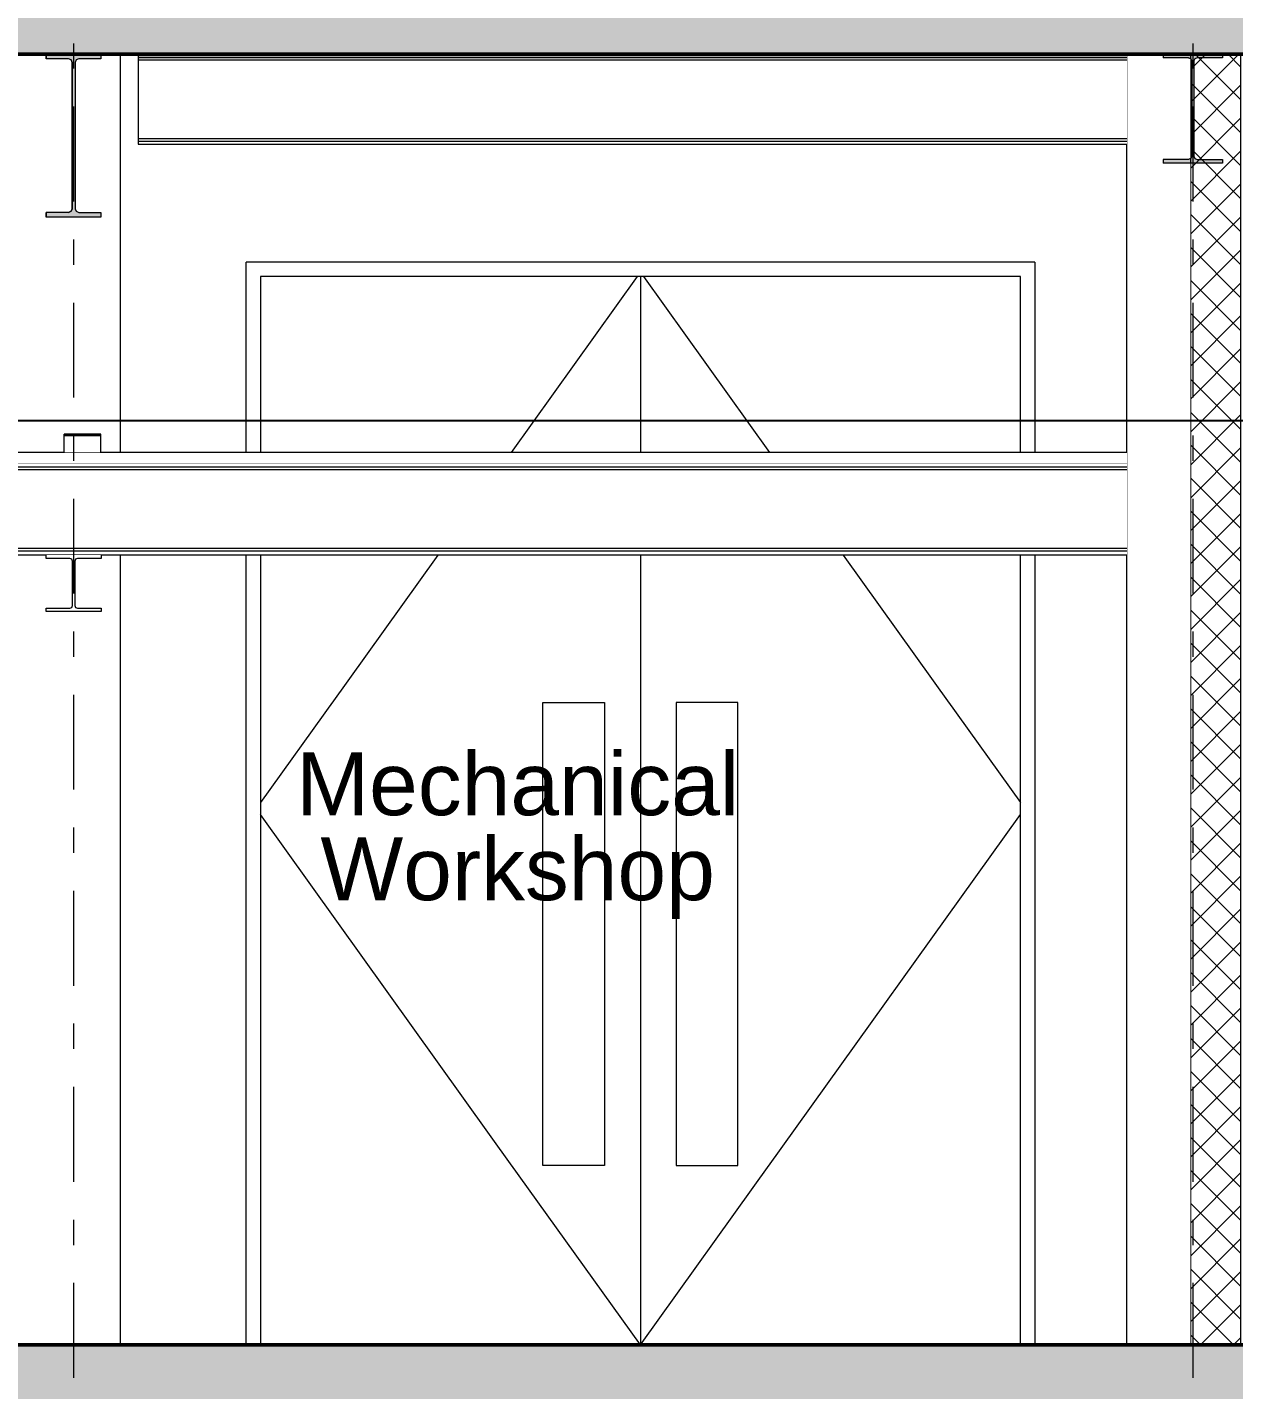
# Model space of a CAD drawing. Header units: millimetres. Extents: x -48147 to 1414029, y -496296 to 18123.
# Drawn here: x 1399482 to 1402847, y -490962 to -487162 of the extents above; entities that cross this region are included whole.
import ezdxf
from ezdxf.enums import TextEntityAlignment as Align

# ---------------------------------------------------------------- set-up
doc = ezdxf.new("R2010")
doc.units = ezdxf.units.MM
doc.header["$MEASUREMENT"] = 0
for name, pattern in [('Dashed', [2822.222233, 1411.111116, -1411.111116]), ('Double Dashed', [546.805537, 264.583325, -105.833328, 70.555556, -105.833328]), ('Wipeout_Contour', [1000, 0, -1000])]:
    doc.linetypes.add(name, pattern=pattern)
for name, color, linetype, lineweight, true_color in [('0_Pen_No__105', 7, 'Continuous', 15, 0xa6a6a6), ('A-230-M_FLOOR.IFC Import_Pen_No__109', 7, 'Continuous', 15, 0xa6a6a6), ('A-230-M_FLOOR.IFC Import_Pen_No__29', 7, 'Continuous', 50, 0x2a2a2a), ('New_A-15-MG_Structural_Grid_Phase_2_Pen_No__222', 7, 'Continuous', 13, 0x65af33), ('New_A-25-M_Wall_Int_Pen_No__107', 7, 'Continuous', 15, 0xa6a6a6)]:
    doc.layers.add(name, color=color, linetype=linetype, lineweight=lineweight, true_color=true_color)
for name, color, linetype, lineweight in [('0_Pen_No__174', 1, 'Continuous', 25), ('A-95-P_Text_1_50_GA_Pen_No__1', 7, 'Continuous', 13), ('New_A-25-M_Wall_Int_Pen_No__1', 7, 'Continuous', 13), ('New_A-25-M_Wall_Int_Pen_No__87', 8, 'Continuous', 20), ('New_ArchiCAD Doors_Pen_No__3', 7, 'Continuous', 18), ('New_ArchiCAD Doors_Pen_No__87', 8, 'Continuous', 20), ('S-280-M_COLUMN.IFC Import_Pen_No__88', 8, 'Continuous', 20), ('S-280-M_STRUCT_FRAME.IFC Import_Pen_No__1', 7, 'Continuous', 13), ('S-280-M_STRUCT_FRAME.IFC Import_Pen_No__160', 5, 'Continuous', 200), ('S-280-M_STRUCT_FRAME.IFC Import_Pen_No__90', 8, 'Continuous', 20)]:
    doc.layers.add(name, color=color, linetype=linetype, lineweight=lineweight)
for name, color, linetype in [('A-230-M_FLOOR.IFC Import', 7, 'Continuous'), ('New_A-15-MG_Structural_Grid_Phase_2', 7, 'Continuous'), ('New_A-25-M_Wall_Ext', 7, 'Continuous'), ('New_A-25-M_Wall_Int', 7, 'Continuous'), ('New_ArchiCAD Doors', 7, 'Continuous'), ('S-280-M_COLUMN.IFC Import', 7, 'Continuous'), ('S-280-M_STRUCT_FRAME.IFC Import', 7, 'Continuous')]:
    doc.layers.add(name, color=color, linetype=linetype)
doc.styles.add('GENERATED_STYLE_2', font='')
doc.styles.get('GENERATED_STYLE_2').set_extended_font_data('Swis721 BT')
doc.linetypes.add('Bubble', pattern='A,0,[1,EC-MA-00-ZZ-DR-A-00710 Phase 2 Section S24-S2-P111.Shx,S=7.974329,R=0,X=-0.000128657,Y=0.024491],-1000,0', length=1000)
pattern_1 = [(0, (1372879, -490836.73), (0, 389.7114), [24.375, -200.625]), (0, (1372991.5, -490641.88), (0, 389.7114), [24.375, -200.625]), (60, (1372879, -490836.73), (-337.5, 194.8557), [24.375, -200.625]), (60, (1373104, -490836.73), (-337.5, 194.8557), [24.375, -200.625]), (120, (1372903.37, -490836.73), (337.5, 194.8557), [24.375, -200.625]), (120, (1373128.37, -490836.73), (337.5, 194.8557), [24.375, -200.625]), (0, (1372878.996, -490799.23), (0, 75), [0, -75, 0, -112.5]), (45, (1372916.496, -490799.23), (-53.033, 53.033), [0, -56.25, 0, -93.75])]

# ---------------------------------------------------------------- blocks, each defined once
blk = doc.blocks.new('Section Elem_3_2', base_point=(1372879, -490836.7))
at = {"color": 254, "linetype": 'Wipeout_Contour', "lineweight": 0, "ltscale": 14834070.95055552}
blk.add_wipeout([(1399740.5, -488347.7), (1400092.1, -488347.7), (1400092.1, -487816.7), (1402292.1, -487816.7), (1402292.1, -488347.7), (1402549.1, -488347.7), (1402549.1, -487488.2), (1399790.7, -487488.2), (1399790.7, -487236.7), (1399740.5, -487236.7)], dxfattribs=at).dxf.layer = 'New_A-25-M_Wall_Ext'
at = {"color": 254, "linetype": 'Wipeout_Contour', "lineweight": 0, "ltscale": 5932429.354121316}
blk.add_wipeout([(1400092.1, -488633.7), (1399740.5, -488633.7), (1399740.5, -490836.7), (1400092.1, -490836.7)], dxfattribs=at).dxf.layer = 'New_A-25-M_Wall_Ext'
at = {"color": 254, "linetype": 'Wipeout_Contour', "lineweight": 0, "ltscale": 5941885.585905698}
blk.add_wipeout([(1402292.1, -488633.7), (1402292.1, -490836.7), (1402549.1, -490836.7), (1402549.1, -488633.7)], dxfattribs=at).dxf.layer = 'New_A-25-M_Wall_Ext'
blk = doc.blocks.new('Section Elem_161_2', base_point=(1372879, -490836.7))
at = {"color": 254, "linetype": 'Wipeout_Contour', "lineweight": 0, "ltscale": 5942679.224290377}
blk.add_wipeout([(1402866.3, -490836.7), (1402881.3, -490836.7), (1402881.3, -487236.7), (1402866.3, -487236.7)], dxfattribs=at).dxf.layer = 'New_A-25-M_Wall_Int'
at = {"layer": 'New_A-25-M_Wall_Int_Pen_No__107', "linetype": 'Continuous'}
h = blk.add_hatch(dxfattribs=at)
h.set_pattern_fill('Plaster_0002', color=256, style=0, pattern_type=2)
h.set_pattern_definition([(270, (1372879, -490836.73), (86.60254, 0), [0, -50]), (270, (1372922.3, -490861.73), (86.60254, 0), [0, -50])])
h.paths.add_polyline_path([(1402866.3, -490836.7), (1402881.3, -490836.7), (1402881.3, -487236.7), (1402866.3, -487236.7)])
at = {"color": 254, "linetype": 'Wipeout_Contour', "lineweight": 0, "ltscale": 5942386.502070738}
blk.add_wipeout([(1402726.3, -487236.7), (1402726.3, -490836.7), (1402866.3, -490836.7), (1402866.3, -487236.7)], dxfattribs=at).dxf.layer = 'New_A-25-M_Wall_Int'
at = {"layer": 'New_A-25-M_Wall_Int_Pen_No__107', "linetype": 'Continuous'}
h = blk.add_hatch(dxfattribs=at)
h.set_pattern_fill('Concrete_Block_0002', color=256, style=0, pattern_type=2)
h.set_pattern_definition([(45, (1372878.996, -490836.73), (-45.96194, 45.96194), []), (135, (1372878.996, -490836.73), (45.96194, 45.96194), [])])
h.paths.add_polyline_path([(1402726.3, -487236.7), (1402726.3, -490836.7), (1402866.3, -490836.7), (1402866.3, -487236.7)])
at = {"layer": 'New_A-25-M_Wall_Int_Pen_No__1', "linetype": 'Continuous'}
for p, q in [((1402726.3, -487236.7), (1402726.3, -490836.7)), ((1402866.3, -487236.7), (1402866.3, -490836.7)), ((1402881.3, -487236.7), (1402881.3, -490836.7))]:
    blk.add_line(p, q, dxfattribs=at)
blk = doc.blocks.new('Section Elem_274_2', base_point=(1372879, -490836.7))
at = {"color": 254, "linetype": 'Wipeout_Contour', "lineweight": 0, "ltscale": 5931013.847512621}
blk.add_wipeout([(1400092.1, -488347.7), (1400132.1, -488347.7), (1400132.1, -487856.7), (1400092.1, -487856.7)], dxfattribs=at).dxf.layer = 'New_ArchiCAD Doors'
at = {"color": 254, "linetype": 'Wipeout_Contour', "lineweight": 0, "ltscale": 5939172.977837116}
blk.add_wipeout([(1402292.1, -487856.7), (1402252.1, -487856.7), (1402252.1, -488347.7), (1402292.1, -488347.7)], dxfattribs=at).dxf.layer = 'New_ArchiCAD Doors'
at = {"color": 254, "linetype": 'Wipeout_Contour', "lineweight": 0, "ltscale": 5933168.6844586}
blk.add_wipeout([(1400092.1, -490836.7), (1400132.1, -490836.7), (1400132.1, -488633.7), (1400092.1, -488633.7)], dxfattribs=at).dxf.layer = 'New_ArchiCAD Doors'
at = {"color": 254, "linetype": 'Wipeout_Contour', "lineweight": 0, "ltscale": 5941324.855868844}
blk.add_wipeout([(1402252.1, -490836.7), (1402292.1, -490836.7), (1402292.1, -488633.7), (1402252.1, -488633.7)], dxfattribs=at).dxf.layer = 'New_ArchiCAD Doors'
at = {"color": 254, "linetype": 'Wipeout_Contour', "lineweight": 0, "ltscale": 5937375.71893644}
blk.add_wipeout([(1401192.1, -490336.7), (1401292.1, -490336.7), (1401292.1, -489044.7), (1401192.1, -489044.7)], dxfattribs=at).dxf.layer = 'New_ArchiCAD Doors'
at = {"layer": 'New_ArchiCAD Doors_Pen_No__87', "linetype": 'Continuous'}
for p, q in [((1400092.1, -490836.7), (1400092.1, -488633.7)), ((1402292.1, -488633.7), (1402292.1, -490836.7))]:
    blk.add_line(p, q, dxfattribs=at)
at = {"color": 254, "linetype": 'Wipeout_Contour', "lineweight": 0, "ltscale": 8902129.588736432}
blk.add_wipeout([(1402292.1, -487816.7), (1400092.1, -487816.7), (1400092.1, -487856.7), (1400132.1, -487856.7), (1402252.1, -487856.7), (1402292.1, -487856.7)], dxfattribs=at).dxf.layer = 'New_ArchiCAD Doors'
at = {"color": 254, "linetype": 'Wipeout_Contour', "lineweight": 0, "ltscale": 5934672.159233049}
blk.add_wipeout([(1400132.1, -489044.7), (1400132.1, -490336.7), (1400920.1, -490336.7), (1400920.1, -489044.7)], dxfattribs=at).dxf.layer = 'New_ArchiCAD Doors'
at = {"color": 254, "linetype": 'Wipeout_Contour', "lineweight": 0, "ltscale": 5939701.848706277}
blk.add_wipeout([(1401464.1, -489044.7), (1401464.1, -490336.7), (1402252.1, -490336.7), (1402252.1, -489044.7)], dxfattribs=at).dxf.layer = 'New_ArchiCAD Doors'
at = {"layer": 'New_ArchiCAD Doors_Pen_No__87', "linetype": 'Continuous'}
for p, q in [((1402292.1, -487816.7), (1400092.1, -487816.7)), ((1400092.1, -488347.7), (1400092.1, -487816.7)), ((1402292.1, -487816.7), (1402292.1, -488347.7))]:
    blk.add_line(p, q, dxfattribs=at)
at = {"color": 254, "linetype": 'Wipeout_Contour', "lineweight": 0, "ltscale": 5937095.333508026}
blk.add_wipeout([(1402252.1, -487856.7), (1401192.1, -487856.7), (1401192.1, -488347.7), (1402252.1, -488347.7)], dxfattribs=at).dxf.layer = 'New_ArchiCAD Doors'
at = {"color": 254, "linetype": 'Wipeout_Contour', "lineweight": 0, "ltscale": 8906584.788220426}
blk.add_wipeout([(1401192.1, -488633.7), (1401192.1, -489044.7), (1401292.1, -489044.7), (1401464.1, -489044.7), (1402252.1, -489044.7), (1402252.1, -488633.7)], dxfattribs=at).dxf.layer = 'New_ArchiCAD Doors'
at = {"color": 254, "linetype": 'Wipeout_Contour', "lineweight": 0, "ltscale": 8909741.967738803}
blk.add_wipeout([(1401192.1, -490836.7), (1402252.1, -490836.7), (1402252.1, -490336.7), (1401464.1, -490336.7), (1401292.1, -490336.7), (1401192.1, -490336.7)], dxfattribs=at).dxf.layer = 'New_ArchiCAD Doors'
at = {"layer": 'New_ArchiCAD Doors_Pen_No__3', "linetype": 'Continuous'}
for p, q in [((1402252.1, -488347.7), (1402252.1, -487856.7)), ((1401757.5, -488633.7), (1402252.1, -489324)), ((1402252.1, -490836.7), (1402252.1, -488633.7))]:
    blk.add_line(p, q, dxfattribs=at)
at = {"color": 254, "linetype": 'Wipeout_Contour', "lineweight": 0, "ltscale": 5933091.315915902}
blk.add_wipeout([(1400132.1, -488347.7), (1401192.1, -488347.7), (1401192.1, -487856.7), (1400132.1, -487856.7)], dxfattribs=at).dxf.layer = 'New_ArchiCAD Doors'
at = {"color": 254, "linetype": 'Wipeout_Contour', "lineweight": 0, "ltscale": 5936998.114611285}
blk.add_wipeout([(1401192.1, -490336.7), (1401192.1, -489044.7), (1401092.1, -489044.7), (1401092.1, -490336.7)], dxfattribs=at).dxf.layer = 'New_ArchiCAD Doors'
at = {"color": 254, "linetype": 'Wipeout_Contour', "lineweight": 0, "ltscale": 5937889.266260818}
blk.add_wipeout([(1401464.1, -490336.7), (1401464.1, -489044.7), (1401292.1, -489044.7), (1401292.1, -490336.7)], dxfattribs=at).dxf.layer = 'New_ArchiCAD Doors'
at = {"layer": 'New_ArchiCAD Doors_Pen_No__3', "linetype": 'Continuous'}
for p, q in [((1400132.1, -487856.7), (1400132.1, -488347.7)), ((1402252.1, -487856.7), (1400132.1, -487856.7)), ((1401183.5, -487856.7), (1400831.7, -488347.7)), ((1401192.1, -487856.7), (1401192.1, -488347.7)), ((1401200.7, -487856.7), (1401552.6, -488347.7)), ((1401292.1, -489044.7), (1401292.1, -490336.7)), ((1401464.1, -489044.7), (1401292.1, -489044.7)), ((1401464.1, -490336.7), (1401464.1, -489044.7)), ((1401292.1, -490336.7), (1401464.1, -490336.7))]:
    blk.add_line(p, q, dxfattribs=at)
at = {"color": 254, "linetype": 'Wipeout_Contour', "lineweight": 0, "ltscale": 8901877.754703375}
blk.add_wipeout([(1400132.1, -489044.7), (1400920.1, -489044.7), (1401092.1, -489044.7), (1401192.1, -489044.7), (1401192.1, -488633.7), (1400132.1, -488633.7)], dxfattribs=at).dxf.layer = 'New_ArchiCAD Doors'
at = {"color": 254, "linetype": 'Wipeout_Contour', "lineweight": 0, "ltscale": 8905036.690933393}
blk.add_wipeout([(1400920.1, -490336.7), (1400132.1, -490336.7), (1400132.1, -490836.7), (1401192.1, -490836.7), (1401192.1, -490336.7), (1401092.1, -490336.7)], dxfattribs=at).dxf.layer = 'New_ArchiCAD Doors'
at = {"layer": 'New_ArchiCAD Doors_Pen_No__3', "linetype": 'Continuous'}
for p, q in [((1400132.1, -488633.7), (1400132.1, -490836.7)), ((1400626.8, -488633.7), (1400132.1, -489324)), ((1401192.1, -488633.7), (1401192.1, -490836.7)), ((1401192.1, -490836.7), (1402252.1, -489357.5))]:
    blk.add_line(p, q, dxfattribs=at)
at = {"color": 254, "linetype": 'Wipeout_Contour', "lineweight": 0, "ltscale": 5936484.578172869}
blk.add_wipeout([(1400920.1, -490336.7), (1401092.1, -490336.7), (1401092.1, -489044.7), (1400920.1, -489044.7)], dxfattribs=at).dxf.layer = 'New_ArchiCAD Doors'
at = {"layer": 'New_ArchiCAD Doors_Pen_No__3', "linetype": 'Continuous'}
for p, q in [((1400920.1, -490336.7), (1400920.1, -489044.7)), ((1400920.1, -489044.7), (1401092.1, -489044.7)), ((1401092.1, -489044.7), (1401092.1, -490336.7)), ((1401192.1, -490836.7), (1400132.1, -489357.5)), ((1401092.1, -490336.7), (1400920.1, -490336.7))]:
    blk.add_line(p, q, dxfattribs=at)
blk = doc.blocks.new('Section Elem_388_2', base_point=(1372879, -490836.7))
at = {"color": 254, "linetype": 'Wipeout_Contour', "lineweight": 0, "ltscale": 17821491.27132904}
blk.add_wipeout([(1402549.1, -490836.7), (1402726.3, -490836.7), (1402726.3, -487540.5), (1402650.7, -487540.5), (1402650.7, -487530.3), (1402721.3, -487530.3), (1402726.3, -487528.3), (1402726.3, -487249), (1402721.3, -487246.9), (1402650.7, -487246.9), (1402650.7, -487236.7), (1402549.1, -487236.7)], dxfattribs=at).dxf.layer = 'New_A-25-M_Wall_Int'
at = {"layer": 'New_A-25-M_Wall_Int_Pen_No__87', "linetype": 'Continuous'}
blk.add_line((1402549.1, -490836.7), (1402549.1, -487236.7), dxfattribs=at)
blk = doc.blocks.new('Section Elem_444_2', base_point=(1372879, -490836.7))
at = {"color": 254, "linetype": 'Wipeout_Contour', "lineweight": 0, "ltscale": 47427890.43431725}
blk.add_wipeout([(1399534.5, -487236.7), (1399481.7, -487236.7), (1399481.7, -488347.7), (1399585.1, -488347.7), (1399585.1, -488296.6), (1399687.1, -488296.6), (1399687.1, -488347.7), (1399740.5, -488347.7), (1399740.5, -487236.7), (1399687.4, -487236.7), (1399687.4, -487250), (1399625.2, -487250), (1399618, -487253), (1399615, -487260.2), (1399615, -487667.8), (1399618, -487675), (1399625.2, -487678), (1399687.4, -487678), (1399687.4, -487691.3), (1399534.5, -487691.3), (1399534.5, -487678), (1399596.7, -487678), (1399603.9, -487675), (1399606.9, -487667.8), (1399606.9, -487566.7), (1399606.9, -487566.7), (1399606.9, -487366.7), (1399606.9, -487366.7), (1399606.9, -487260.2), (1399603.9, -487253), (1399596.7, -487250), (1399534.5, -487250)], dxfattribs=at).dxf.layer = 'S-280-M_COLUMN.IFC Import'
at = {"color": 254, "linetype": 'Wipeout_Contour', "lineweight": 0, "ltscale": 35580903.06894178}
blk.add_wipeout([(1399481.7, -490836.7), (1399740.5, -490836.7), (1399740.5, -488633.7), (1399687.6, -488633.7), (1399687.6, -488643.1), (1399622, -488643.1), (1399616.6, -488645.4), (1399614.4, -488650.7), (1399614.4, -488774.3), (1399616.6, -488779.7), (1399622, -488781.9), (1399687.6, -488781.9), (1399687.6, -488791.3), (1399534.7, -488791.3), (1399534.7, -488781.9), (1399600.3, -488781.9), (1399605.7, -488779.7), (1399607.9, -488774.3), (1399607.9, -488650.7), (1399605.7, -488645.4), (1399600.3, -488643.1), (1399534.7, -488643.1), (1399534.7, -488633.7), (1399481.7, -488633.7)], dxfattribs=at).dxf.layer = 'S-280-M_COLUMN.IFC Import'
at = {"layer": 'S-280-M_COLUMN.IFC Import_Pen_No__88', "linetype": 'Continuous'}
for p, q in [((1399740.5, -487236.7), (1399740.5, -488347.7)), ((1399740.5, -488633.7), (1399740.5, -490836.7))]:
    blk.add_line(p, q, dxfattribs=at)
blk = doc.blocks.new('Section Elem_470_2', base_point=(1372879, -490836.7))
at = {"color": 254, "linetype": 'Wipeout_Contour', "lineweight": 0, "ltscale": 5933877.118158273}
blk.add_wipeout([(1399790.7, -487245.3), (1402549.1, -487245.3), (1402549.1, -487236.7), (1399790.7, -487236.7)], dxfattribs=at).dxf.layer = 'S-280-M_STRUCT_FRAME.IFC Import'
at = {"color": 254, "linetype": 'Wipeout_Contour', "lineweight": 0, "ltscale": 5934196.308450704}
blk.add_wipeout([(1399790.7, -487488.2), (1402549.1, -487488.2), (1402549.1, -487479.6), (1399790.7, -487479.6)], dxfattribs=at).dxf.layer = 'S-280-M_STRUCT_FRAME.IFC Import'
at = {"color": 254, "linetype": 'Wipeout_Contour', "lineweight": 0, "ltscale": 5933884.228671802}
blk.add_wipeout([(1399790.7, -487247.6), (1402549.1, -487247.6), (1402549.1, -487245.3), (1399790.7, -487245.3)], dxfattribs=at).dxf.layer = 'S-280-M_STRUCT_FRAME.IFC Import'
at = {"color": 254, "linetype": 'Wipeout_Contour', "lineweight": 0, "ltscale": 5933889.221045823}
blk.add_wipeout([(1399790.7, -487252.9), (1402549.1, -487252.9), (1402549.1, -487247.6), (1399790.7, -487247.6)], dxfattribs=at).dxf.layer = 'S-280-M_STRUCT_FRAME.IFC Import'
at = {"color": 254, "linetype": 'Wipeout_Contour', "lineweight": 0, "ltscale": 5934036.708842127}
blk.add_wipeout([(1399790.7, -487472), (1402549.1, -487472), (1402549.1, -487252.9), (1399790.7, -487252.9)], dxfattribs=at).dxf.layer = 'S-280-M_STRUCT_FRAME.IFC Import'
at = {"layer": 'S-280-M_STRUCT_FRAME.IFC Import_Pen_No__90', "linetype": 'Continuous'}
for p, q in [((1399790.7, -487236.7), (1399790.7, -487245.3)), ((1399790.7, -487245.3), (1399790.7, -487247.6)), ((1399790.7, -487245.3), (1402549.1, -487245.3)), ((1399790.7, -487247.6), (1399790.7, -487252.9)), ((1399790.7, -487252.9), (1402549.1, -487252.9))]:
    blk.add_line(p, q, dxfattribs=at)
at = {"color": 254, "linetype": 'Wipeout_Contour', "lineweight": 0, "ltscale": 5934184.198105481}
blk.add_wipeout([(1399790.7, -487477.4), (1402549.1, -487477.4), (1402549.1, -487472), (1399790.7, -487472)], dxfattribs=at).dxf.layer = 'S-280-M_STRUCT_FRAME.IFC Import'
at = {"color": 254, "linetype": 'Wipeout_Contour', "lineweight": 0, "ltscale": 5934189.192734288}
blk.add_wipeout([(1402549.1, -487477.4), (1399790.7, -487477.4), (1399790.7, -487479.6), (1402549.1, -487479.6)], dxfattribs=at).dxf.layer = 'S-280-M_STRUCT_FRAME.IFC Import'
at = {"layer": 'S-280-M_STRUCT_FRAME.IFC Import_Pen_No__90', "linetype": 'Continuous'}
for p, q in [((1399790.7, -487252.9), (1399790.7, -487472)), ((1399790.7, -487472), (1399790.7, -487477.4)), ((1399790.7, -487472), (1402549.1, -487472)), ((1399790.7, -487477.4), (1399790.7, -487479.6)), ((1399790.7, -487479.6), (1402549.1, -487479.6)), ((1399790.7, -487479.6), (1399790.7, -487488.2)), ((1399790.7, -487488.2), (1402549.1, -487488.2))]:
    blk.add_line(p, q, dxfattribs=at)
blk = doc.blocks.new('Section Elem_473_2', base_point=(1372879, -490836.7))
at = {"layer": 'S-280-M_STRUCT_FRAME.IFC Import_Pen_No__160', "linetype": 'Continuous', "lineweight": 0, "true_color": 0x00007f}
blk.add_hatch(color=176, dxfattribs=at).paths.add_polyline_path([(1399534.5, -487691.3), (1399687.4, -487691.3), (1399687.4, -487678), (1399625.2, -487678), (1399618, -487675), (1399615, -487667.8), (1399615, -487260.2), (1399618, -487253), (1399625.2, -487250), (1399687.4, -487250), (1399687.4, -487236.7), (1399534.5, -487236.7), (1399534.5, -487250), (1399596.7, -487250), (1399603.9, -487253), (1399606.9, -487260.2), (1399606.9, -487667.8), (1399603.9, -487675), (1399596.7, -487678), (1399534.5, -487678)])
at = {"layer": 'S-280-M_STRUCT_FRAME.IFC Import_Pen_No__1', "linetype": 'Continuous'}
for p, q in [((1399534.5, -487236.7), (1399534.5, -487250)), ((1399687.4, -487236.7), (1399687.4, -487250)), ((1399534.5, -487678), (1399534.5, -487691.3)), ((1399687.4, -487691.3), (1399534.5, -487691.3)), ((1399687.4, -487678), (1399687.4, -487691.3))]:
    blk.add_line(p, q, dxfattribs=at)
at = {"layer": 'S-280-M_STRUCT_FRAME.IFC Import_Pen_No__1', "linetype": 'Continuous', "flags": 128}
for points in [[(1399603.9, -487253), (1399596.7, -487250), (1399534.5, -487250)], [(1399603.9, -487253), (1399606.9, -487260.2), (1399606.9, -487667.8), (1399603.9, -487675)], [(1399618, -487253), (1399615, -487260.2), (1399615, -487667.8), (1399618, -487675)], [(1399687.4, -487250), (1399625.2, -487250), (1399618, -487253)], [(1399603.9, -487675), (1399596.7, -487678), (1399534.5, -487678)], [(1399618, -487675), (1399625.2, -487678), (1399687.4, -487678)]]:
    blk.add_lwpolyline(points, dxfattribs=at)
at = {"layer": 'S-280-M_STRUCT_FRAME.IFC Import_Pen_No__90', "linetype": 'Continuous'}
for p, q in [((1399534.5, -487250), (1399534.5, -487236.7)), ((1399603.9, -487253), (1399596.7, -487250)), ((1399606.9, -487260.2), (1399603.9, -487253)), ((1399606.9, -487667.8), (1399606.9, -487260.2)), ((1399606.9, -487566.7), (1399606.9, -487366.7)), ((1399534.5, -487691.3), (1399534.5, -487678)), ((1399596.7, -487678), (1399603.9, -487675)), ((1399603.9, -487675), (1399606.9, -487667.8))]:
    blk.add_line(p, q, dxfattribs=at)
blk = doc.blocks.new('Section Elem_482_2', base_point=(1372879, -490836.7))
at = {"layer": 'S-280-M_STRUCT_FRAME.IFC Import_Pen_No__160', "linetype": 'Continuous', "lineweight": 0, "true_color": 0x00007f}
blk.add_hatch(color=176, dxfattribs=at).paths.add_polyline_path([(1402650.7, -487540.5), (1402815.8, -487540.5), (1402815.8, -487530.3), (1402745.2, -487530.3), (1402738.9, -487527.7), (1402736.3, -487521.4), (1402736.3, -487255.8), (1402738.9, -487249.5), (1402745.2, -487246.9), (1402815.8, -487246.9), (1402815.8, -487236.7), (1402650.7, -487236.7), (1402650.7, -487246.9), (1402721.3, -487246.9), (1402727.6, -487249.5), (1402730.2, -487255.8), (1402730.2, -487521.4), (1402727.6, -487527.7), (1402721.3, -487530.3), (1402650.7, -487530.3)])
at = {"layer": 'S-280-M_STRUCT_FRAME.IFC Import_Pen_No__1', "linetype": 'Continuous'}
for p, q in [((1402650.7, -487236.7), (1402650.7, -487246.9)), ((1402815.8, -487236.7), (1402815.8, -487246.9)), ((1402650.7, -487530.3), (1402650.7, -487540.5)), ((1402815.8, -487530.3), (1402815.8, -487540.5)), ((1402815.8, -487540.5), (1402650.7, -487540.5))]:
    blk.add_line(p, q, dxfattribs=at)
at = {"layer": 'S-280-M_STRUCT_FRAME.IFC Import_Pen_No__1', "linetype": 'Continuous', "flags": 128}
for points in [[(1402727.6, -487249.5), (1402721.3, -487246.9), (1402650.7, -487246.9)], [(1402727.6, -487249.5), (1402730.2, -487255.8), (1402730.2, -487521.4), (1402727.6, -487527.7)], [(1402738.9, -487249.5), (1402736.3, -487255.8), (1402736.3, -487521.4), (1402738.9, -487527.7)], [(1402815.8, -487246.9), (1402745.2, -487246.9), (1402738.9, -487249.5)], [(1402727.6, -487527.7), (1402721.3, -487530.3), (1402650.7, -487530.3)], [(1402738.9, -487527.7), (1402745.2, -487530.3), (1402815.8, -487530.3)]]:
    blk.add_lwpolyline(points, dxfattribs=at)
at = {"layer": 'S-280-M_STRUCT_FRAME.IFC Import_Pen_No__90', "linetype": 'Continuous'}
for p, q in [((1402650.7, -487236.7), (1402650.7, -487246.9)), ((1402721.3, -487246.9), (1402726.3, -487249)), ((1402650.7, -487530.3), (1402650.7, -487540.5)), ((1402726.3, -487528.2), (1402721.3, -487530.3))]:
    blk.add_line(p, q, dxfattribs=at)
blk = doc.blocks.new('Section Elem_493_2', base_point=(1372879, -490836.7))
at = {"color": 254, "linetype": 'Wipeout_Contour', "lineweight": 0, "ltscale": 5933276.112925177}
blk.add_wipeout([(1402549.1, -488622.8), (1398505.9, -488622.8), (1398505.9, -488633.7), (1402549.1, -488633.7)], dxfattribs=at).dxf.layer = 'S-280-M_STRUCT_FRAME.IFC Import'
at = {"color": 254, "linetype": 'Wipeout_Contour', "lineweight": 0, "ltscale": 5933267.465033531}
blk.add_wipeout([(1402549.1, -488620.6), (1398505.9, -488620.6), (1398505.9, -488622.8), (1402549.1, -488622.8)], dxfattribs=at).dxf.layer = 'S-280-M_STRUCT_FRAME.IFC Import'
at = {"color": 254, "linetype": 'Wipeout_Contour', "lineweight": 0, "ltscale": 5933262.458070516}
blk.add_wipeout([(1402549.1, -488615.2), (1398505.9, -488615.2), (1398505.9, -488620.6), (1402549.1, -488620.6)], dxfattribs=at).dxf.layer = 'S-280-M_STRUCT_FRAME.IFC Import'
at = {"color": 254, "linetype": 'Wipeout_Contour', "lineweight": 0, "ltscale": 8883706.457798634}
blk.add_wipeout([(1392094.9, -488436.7), (1398505.9, -488436.7), (1398505.9, -488615.2), (1402549.1, -488615.2), (1402549.1, -488396.2), (1392094.9, -488396.2)], dxfattribs=at).dxf.layer = 'S-280-M_STRUCT_FRAME.IFC Import'
at = {"layer": 'S-280-M_STRUCT_FRAME.IFC Import_Pen_No__90', "linetype": 'Continuous'}
for p, q in [((1402549.1, -488615.2), (1398505.9, -488615.2)), ((1402549.1, -488622.8), (1398505.9, -488622.8)), ((1402549.1, -488633.7), (1398505.9, -488633.7))]:
    blk.add_line(p, q, dxfattribs=at)
at = {"color": 254, "linetype": 'Wipeout_Contour', "lineweight": 0, "ltscale": 5920864.830700235}
blk.add_wipeout([(1392094.9, -488396.2), (1402549.1, -488396.2), (1402549.1, -488390.9), (1392094.9, -488390.9)], dxfattribs=at).dxf.layer = 'S-280-M_STRUCT_FRAME.IFC Import'
at = {"color": 254, "linetype": 'Wipeout_Contour', "lineweight": 0, "ltscale": 5920859.815615554}
blk.add_wipeout([(1392094.9, -488390.9), (1402549.1, -488390.9), (1402549.1, -488388.6), (1392094.9, -488388.6)], dxfattribs=at).dxf.layer = 'S-280-M_STRUCT_FRAME.IFC Import'
at = {"color": 254, "linetype": 'Wipeout_Contour', "lineweight": 0, "ltscale": 11813557.49811984}
blk.add_wipeout([(1387810.5, -488377.7), (1387810.5, -488388.6), (1391922.9, -488388.6), (1391922.9, -488378.7), (1392094.9, -488378.7), (1392094.9, -488388.6), (1402549.1, -488388.6), (1402549.1, -488377.7)], dxfattribs=at).dxf.layer = 'S-280-M_STRUCT_FRAME.IFC Import'
at = {"layer": 'S-280-M_STRUCT_FRAME.IFC Import_Pen_No__90', "linetype": 'Continuous'}
for p, q in [((1402549.1, -488377.7), (1387810.5, -488377.7)), ((1402549.1, -488388.6), (1392094.9, -488388.6)), ((1402549.1, -488396.2), (1392094.9, -488396.2))]:
    blk.add_line(p, q, dxfattribs=at)
blk = doc.blocks.new('Section Elem_497_2', base_point=(1372879, -490836.7))
at = {"color": 254, "linetype": 'Wipeout_Contour', "lineweight": 0, "ltscale": 5912739.912927214}
blk.add_wipeout([(1387810.5, -488347.7), (1387810.5, -488377.7), (1402549.1, -488377.7), (1402549.1, -488347.7)], dxfattribs=at).dxf.layer = 'S-280-M_STRUCT_FRAME.IFC Import'
at = {"layer": 'S-280-M_STRUCT_FRAME.IFC Import_Pen_No__90', "linetype": 'Continuous'}
blk.add_line((1402549.1, -488347.7), (1387810.5, -488347.7), dxfattribs=at)
blk = doc.blocks.new('Section Elem_498_2', base_point=(1372879, -490836.7))
at = {"color": 254, "linetype": 'Wipeout_Contour', "lineweight": 0, "ltscale": 29649629.14954527}
blk.add_wipeout([(1399534.7, -488791.3), (1399687.6, -488791.3), (1399687.6, -488781.9), (1399622, -488781.9), (1399616.6, -488779.7), (1399614.4, -488774.3), (1399614.4, -488650.7), (1399616.6, -488645.4), (1399622, -488643.1), (1399687.6, -488643.1), (1399687.6, -488633.7), (1399534.7, -488633.7), (1399534.7, -488643.1), (1399600.3, -488643.1), (1399605.7, -488645.4), (1399607.9, -488650.7), (1399607.9, -488774.3), (1399605.7, -488779.7), (1399600.3, -488781.9), (1399534.7, -488781.9)], dxfattribs=at).dxf.layer = 'S-280-M_STRUCT_FRAME.IFC Import'
at = {"layer": 'S-280-M_STRUCT_FRAME.IFC Import_Pen_No__90', "linetype": 'Continuous'}
for p, q in [((1399534.7, -488643.1), (1399534.7, -488633.7)), ((1399687.6, -488633.7), (1399687.6, -488643.1)), ((1399600.3, -488643.1), (1399534.7, -488643.1)), ((1399605.7, -488645.4), (1399600.3, -488643.1)), ((1399607.9, -488650.7), (1399605.7, -488645.4)), ((1399607.9, -488774.3), (1399607.9, -488650.7)), ((1399616.6, -488645.4), (1399614.4, -488650.7)), ((1399614.4, -488650.7), (1399614.4, -488774.3)), ((1399622, -488643.1), (1399616.6, -488645.4)), ((1399687.6, -488643.1), (1399622, -488643.1)), ((1399534.7, -488791.3), (1399534.7, -488781.9)), ((1399534.7, -488781.9), (1399600.3, -488781.9)), ((1399687.6, -488791.3), (1399534.7, -488791.3)), ((1399600.3, -488781.9), (1399605.7, -488779.7)), ((1399605.7, -488779.7), (1399607.9, -488774.3)), ((1399614.4, -488774.3), (1399616.6, -488779.7)), ((1399616.6, -488779.7), (1399622, -488781.9)), ((1399622, -488781.9), (1399687.6, -488781.9)), ((1399687.6, -488781.9), (1399687.6, -488791.3))]:
    blk.add_line(p, q, dxfattribs=at)
blk = doc.blocks.new('Section Elem_500_2', base_point=(1372879, -490836.7))
at = {"color": 254, "linetype": 'Wipeout_Contour', "lineweight": 0, "ltscale": 5929508.860111281}
blk.add_wipeout([(1399687.1, -488301.4), (1399585.1, -488301.4), (1399585.1, -488347.7), (1399687.1, -488347.7)], dxfattribs=at).dxf.layer = 'S-280-M_STRUCT_FRAME.IFC Import'
at = {"color": 254, "linetype": 'Wipeout_Contour', "lineweight": 0, "ltscale": 5929476.119691906}
blk.add_wipeout([(1399585.1, -488298), (1399585.1, -488301.4), (1399687.1, -488301.4), (1399687.1, -488298)], dxfattribs=at).dxf.layer = 'S-280-M_STRUCT_FRAME.IFC Import'
at = {"color": 254, "linetype": 'Wipeout_Contour', "lineweight": 0, "ltscale": 5929472.957408223}
blk.add_wipeout([(1399585.1, -488296.6), (1399585.1, -488298), (1399687.1, -488298), (1399687.1, -488296.6)], dxfattribs=at).dxf.layer = 'S-280-M_STRUCT_FRAME.IFC Import'
at = {"layer": 'S-280-M_STRUCT_FRAME.IFC Import_Pen_No__90', "linetype": 'Continuous'}
for p, q in [((1399585.1, -488298), (1399585.1, -488296.6)), ((1399687.1, -488296.6), (1399585.1, -488296.6)), ((1399585.1, -488301.4), (1399585.1, -488298)), ((1399687.1, -488298), (1399687.1, -488296.6)), ((1399687.1, -488301.4), (1399687.1, -488298)), ((1399585.1, -488347.7), (1399585.1, -488301.4)), ((1399687.1, -488301.4), (1399585.1, -488301.4)), ((1399687.1, -488347.7), (1399687.1, -488301.4))]:
    blk.add_line(p, q, dxfattribs=at)
blk = doc.blocks.new('Section Elem_721_2', base_point=(1372879, -490836.7))
at = {"color": 254, "linetype": 'Wipeout_Contour', "lineweight": 0, "ltscale": 23550683.00769461}
blk.add_wipeout([(1404904.6, -487236.7), (1404904.6, -487086.7), (1364343.8, -487086.7), (1364343.8, -487236.7), (1390405.8, -487236.7), (1390405.8, -487130.6), (1390402.8, -487123.4), (1390395.6, -487120.4), (1390333.4, -487120.4), (1390333.4, -487107.1), (1390486.3, -487107.1), (1390486.3, -487120.4), (1390424.1, -487120.4), (1390416.9, -487123.4), (1390413.9, -487130.6), (1390413.9, -487236.7)], dxfattribs=at).dxf.layer = 'A-230-M_FLOOR.IFC Import'
at = {"layer": 'A-230-M_FLOOR.IFC Import_Pen_No__109', "linetype": 'Continuous'}
h = blk.add_hatch(dxfattribs=at)
h.set_pattern_fill('Lightweight_Concrete_0002', color=256, style=0, pattern_type=2)
h.set_pattern_definition(pattern_1)
h.paths.add_polyline_path([(1404904.6, -487236.7), (1404904.6, -487086.7), (1364343.8, -487086.7), (1364343.8, -487236.7), (1390405.8, -487236.7), (1390405.8, -487130.6), (1390402.8, -487123.4), (1390395.6, -487120.4), (1390333.4, -487120.4), (1390333.4, -487107.1), (1390486.3, -487107.1), (1390486.3, -487120.4), (1390424.1, -487120.4), (1390416.9, -487123.4), (1390413.9, -487130.6), (1390413.9, -487236.7)])
at = {"layer": 'A-230-M_FLOOR.IFC Import_Pen_No__29', "linetype": 'Continuous'}
for p, q in [((1399534.5, -487236.7), (1396629.4, -487236.7)), ((1399687.4, -487236.7), (1399534.5, -487236.7)), ((1402650.7, -487236.7), (1399687.4, -487236.7))]:
    blk.add_line(p, q, dxfattribs=at)
at = {"layer": 'A-230-M_FLOOR.IFC Import_Pen_No__29', "linetype": 'Continuous', "flags": 128}
blk.add_lwpolyline([(1402881.3, -487236.7), (1402866.3, -487236.7), (1402815.8, -487236.7), (1402726.3, -487236.7), (1402650.7, -487236.7)], dxfattribs=at)
blk = doc.blocks.new('Section Elem_732_2', base_point=(1372879, -490836.7))
at = {"color": 254, "linetype": 'Wipeout_Contour', "lineweight": 0, "ltscale": 5908622.268670983}
blk.add_wipeout([(1405423.5, -491086.7), (1405423.5, -490836.7), (1380920.7, -490836.7), (1380920.7, -491086.7)], dxfattribs=at).dxf.layer = 'A-230-M_FLOOR.IFC Import'
at = {"layer": 'A-230-M_FLOOR.IFC Import_Pen_No__109', "linetype": 'Continuous'}
h = blk.add_hatch(dxfattribs=at)
h.set_pattern_fill('Lightweight_Concrete_0002', color=256, style=0, pattern_type=2)
h.set_pattern_definition(pattern_1)
h.paths.add_polyline_path([(1405423.5, -491086.7), (1405423.5, -490836.7), (1380920.7, -490836.7), (1380920.7, -491086.7)])
at = {"layer": 'A-230-M_FLOOR.IFC Import_Pen_No__29', "linetype": 'Continuous'}
blk.add_line((1402726.3, -490836.7), (1398505.9, -490836.7), dxfattribs=at)
at = {"layer": 'A-230-M_FLOOR.IFC Import_Pen_No__29', "linetype": 'Continuous', "flags": 128}
blk.add_lwpolyline([(1402881.3, -490836.7), (1402866.3, -490836.7), (1402726.3, -490836.7)], dxfattribs=at)
blk = doc.blocks.new('Standard grid marker[6]_2', base_point=(1399610.9, -469432.1))
at = {"layer": 'New_A-15-MG_Structural_Grid_Phase_2_Pen_No__222', "linetype": 'Double Dashed'}
blk.add_line((1399610.9, -470432.1), (1399610.9, -493836.7), dxfattribs=at)
at = {"layer": 'New_A-15-MG_Structural_Grid_Phase_2_Pen_No__222', "style": 'GENERATED_STYLE_2'}
for tag, p in [('AC_MarkerText_1_0', (1399610.9, -469163.9)), ('AC_MarkerText_1_1', (1399610.9, -495068.6))]:
    blk.add_attdef(tag, text='', height=175, rotation=360, dxfattribs=at).set_placement(p, align=Align.MIDDLE_CENTER)
blk = doc.blocks.new('Standard grid marker[7]_2', base_point=(1402733.1, -469432.1))
at = {"layer": 'New_A-15-MG_Structural_Grid_Phase_2_Pen_No__222', "linetype": 'Double Dashed'}
blk.add_line((1402733.1, -470432.1), (1402733.1, -493836.7), dxfattribs=at)
at = {"layer": 'New_A-15-MG_Structural_Grid_Phase_2_Pen_No__222', "style": 'GENERATED_STYLE_2'}
for tag, p in [('AC_MarkerText_1_0', (1402733.1, -469163.9)), ('AC_MarkerText_1_1', (1402733.1, -495068.5))]:
    blk.add_attdef(tag, text='', height=175, rotation=360, dxfattribs=at).set_placement(p, align=Align.MIDDLE_CENTER)
blk = doc.blocks.new('S-24 Building Section_STORY_MARKER', base_point=(1372879, -490836.7))
at = {"layer": '0_Pen_No__105', "linetype": 'Dashed', "ltscale": 0.1}
blk.add_line((1358054.7, -490836.7), (1410366.7, -490836.7), dxfattribs=at)

msp = doc.modelspace()

# ---------------------------------------------------------------- block references
at = {"layer": 'New_A-25-M_Wall_Ext'}
msp.add_blockref('Section Elem_3_2', (1372879, -490836.7), dxfattribs=at)

# ---------------------------------------------------------------- next in the draw order: block references
at = {"layer": 'New_A-25-M_Wall_Int'}
msp.add_blockref('Section Elem_161_2', (1372879, -490836.7), dxfattribs=at)
at = {"layer": 'New_ArchiCAD Doors'}
msp.add_blockref('Section Elem_274_2', (1372879, -490836.7), dxfattribs=at)
at = {"layer": 'S-280-M_COLUMN.IFC Import'}
msp.add_blockref('Section Elem_444_2', (1372879, -490836.7), dxfattribs=at)

# ---------------------------------------------------------------- next in the draw order: block references
at = {"layer": 'New_A-25-M_Wall_Int'}
msp.add_blockref('Section Elem_388_2', (1372879, -490836.7), dxfattribs=at)
at = {"layer": 'S-280-M_STRUCT_FRAME.IFC Import'}
msp.add_blockref('Section Elem_473_2', (1372879, -490836.7), dxfattribs=at)

# ---------------------------------------------------------------- next in the draw order: texts
at = {"layer": 'A-95-P_Text_1_50_GA_Pen_No__1', "linetype": 'Continuous', "insert": (1400849.8, -489184.3), "char_height": 175, "width": 3634.245, "attachment_point": 2, "line_spacing_factor": 0.812673, "style": 'GENERATED_STYLE_2'}
msp.add_mtext('\\A1;{\\fSwis721 BT|b0|i0|c0|p34;Mechanical\\P\\fSwis721 BT|b0|i0|c0|p34;Workshop}', dxfattribs=at)

# ---------------------------------------------------------------- next in the draw order: block references
at = {"layer": 'A-230-M_FLOOR.IFC Import'}
msp.add_blockref('Section Elem_732_2', (1372879, -490836.7), dxfattribs=at)
at = {"layer": 'S-280-M_STRUCT_FRAME.IFC Import'}
for name in ['Section Elem_470_2', 'Section Elem_482_2', 'Section Elem_493_2']:
    msp.add_blockref(name, (1372879, -490836.7), dxfattribs=at)

# ---------------------------------------------------------------- next in the draw order: block references
at = {"layer": 'A-230-M_FLOOR.IFC Import'}
msp.add_blockref('Section Elem_721_2', (1372879, -490836.7), dxfattribs=at)
at = {"layer": 'S-280-M_STRUCT_FRAME.IFC Import'}
for name in ['Section Elem_497_2', 'Section Elem_498_2']:
    msp.add_blockref(name, (1372879, -490836.7), dxfattribs=at)

# ---------------------------------------------------------------- next in the draw order: linework, layer by layer
at = {"layer": '0_Pen_No__174', "linetype": 'Bubble', "flags": 128}
msp.add_lwpolyline([(1387604.3, -488258.6), (1402881.3, -488258.6), (1402881.3, -487236.7), (1387604.3, -487236.7)], close=True, dxfattribs=at)

# ---------------------------------------------------------------- next in the draw order: block references
at = {"layer": 'New_A-15-MG_Structural_Grid_Phase_2', "color": 8, "linetype": 'Continuous', "lineweight": 15}
msp.add_blockref('Standard grid marker[7]_2', (1402733.1, -469432.1), dxfattribs=at)
at = {"layer": 'S-280-M_STRUCT_FRAME.IFC Import'}
msp.add_blockref('Section Elem_500_2', (1372879, -490836.7), dxfattribs=at)

# ---------------------------------------------------------------- next in the draw order: block references
at = {"layer": 'New_A-15-MG_Structural_Grid_Phase_2', "color": 8, "linetype": 'Continuous', "lineweight": 15}
msp.add_blockref('Standard grid marker[6]_2', (1399610.9, -469432.1), dxfattribs=at)

# ---------------------------------------------------------------- next in the draw order: block references
at = {"linetype": 'Continuous', "lineweight": 0}
msp.add_blockref('S-24 Building Section_STORY_MARKER', (1372879, -490836.7), dxfattribs=at)

doc.saveas('drawing.dxf')
